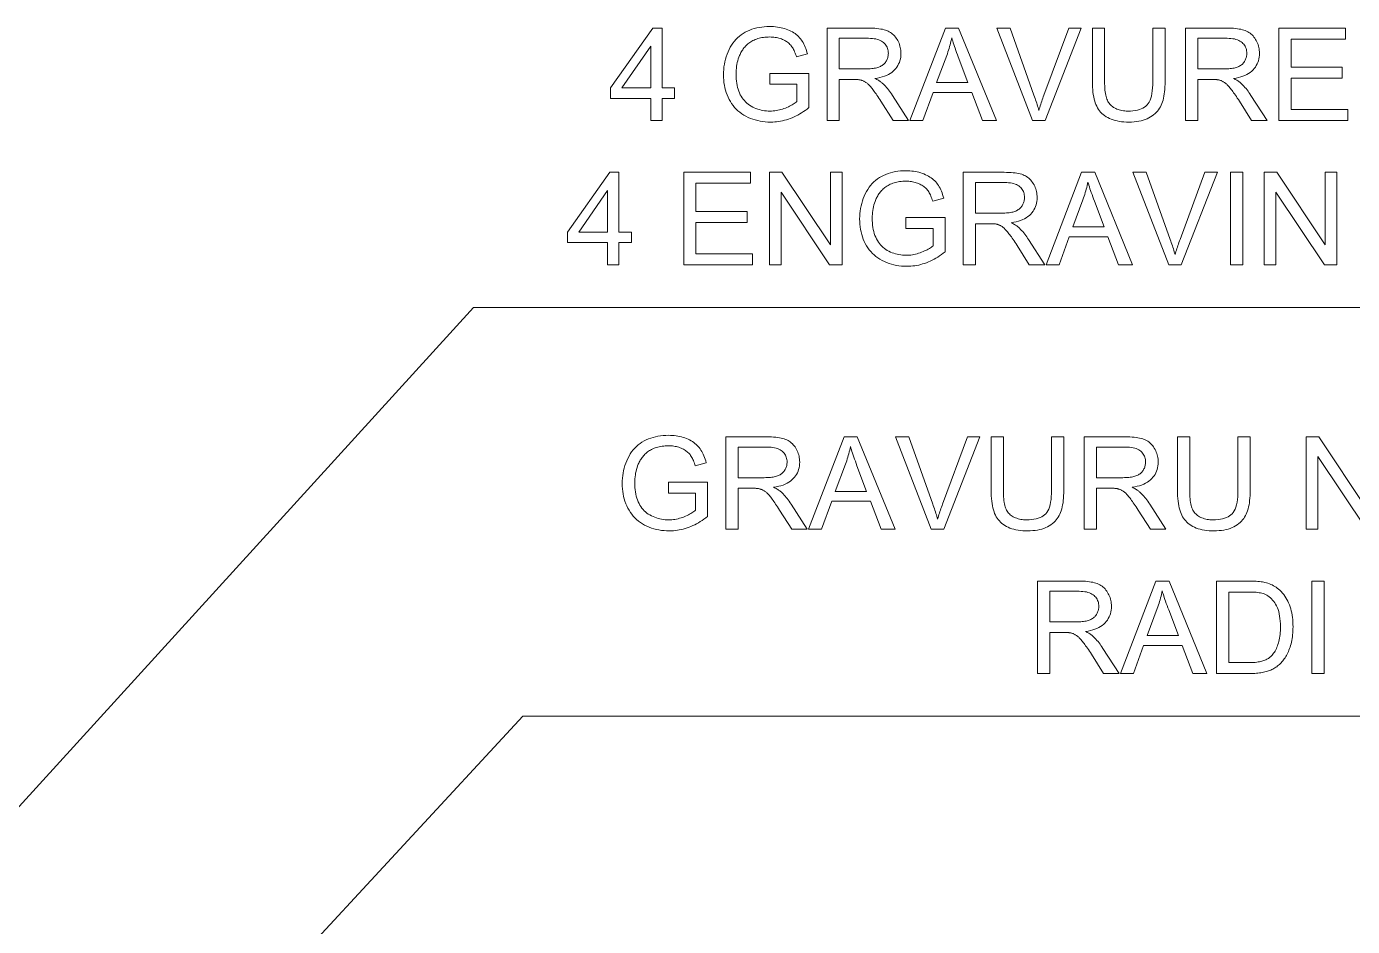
# Model space of a CAD drawing. Extents: x 0 to 297, y 0 to 420.
# Drawn here: x 138.34 to 181.41, y 303.92 to 333.14 of the extents above; entities that cross this region are included whole.
import ezdxf

# ---------------------------------------------------------------- set-up
doc = ezdxf.new("R2010")
doc.units = 0

msp = doc.modelspace()

# ---------------------------------------------------------------- linework, layer by layer
at = {"color": 7, "lineweight": 13}
for points in [[(158.614, 330.088), (158.614, 330.806), (157.313, 330.806), (157.313, 331.144), (158.682, 333.088), (158.983, 333.088), (158.983, 331.144), (159.388, 331.144), (159.388, 330.806), (158.983, 330.806), (158.983, 330.088)], [(162.482, 331.265), (162.482, 331.617), (163.753, 331.619), (163.753, 330.506), (163.694, 330.46), (163.635, 330.417), (163.575, 330.376), (163.516, 330.337), (163.455, 330.301), (163.395, 330.267), (163.334, 330.236), (163.273, 330.206), (163.211, 330.179), (163.149, 330.155), (163.087, 330.132), (163.024, 330.112), (162.961, 330.095), (162.897, 330.079), (162.834, 330.066), (162.77, 330.056), (162.705, 330.048), (162.641, 330.042), (162.576, 330.038), (162.51, 330.037), (162.423, 330.039), (162.337, 330.045), (162.253, 330.054), (162.17, 330.067), (162.089, 330.084), (162.009, 330.105), (161.931, 330.13), (161.855, 330.158), (161.78, 330.19), (161.707, 330.226), (161.637, 330.266), (161.57, 330.309), (161.507, 330.355), (161.447, 330.405), (161.39, 330.458), (161.338, 330.514), (161.288, 330.574), (161.243, 330.637), (161.201, 330.704), (161.162, 330.774), (161.127, 330.846), (161.096, 330.92), (161.068, 330.996), (161.044, 331.074), (161.024, 331.153), (161.007, 331.234), (160.994, 331.316), (160.985, 331.4), (160.98, 331.486), (160.978, 331.574), (160.98, 331.661), (160.985, 331.747), (160.994, 331.831), (161.007, 331.915), (161.024, 331.997), (161.044, 332.078), (161.067, 332.158), (161.095, 332.237), (161.126, 332.315), (161.161, 332.391), (161.199, 332.465), (161.241, 332.535), (161.285, 332.602), (161.333, 332.664), (161.384, 332.722), (161.439, 332.777), (161.496, 332.827), (161.557, 332.874), (161.621, 332.916), (161.688, 332.955), (161.758, 332.99), (161.83, 333.021), (161.904, 333.049), (161.98, 333.073), (162.058, 333.093), (162.138, 333.11), (162.22, 333.123), (162.305, 333.132), (162.391, 333.137), (162.48, 333.139), (162.544, 333.138), (162.607, 333.135), (162.669, 333.13), (162.73, 333.122), (162.79, 333.113), (162.848, 333.101), (162.905, 333.088), (162.96, 333.072), (163.015, 333.054), (163.068, 333.034), (163.12, 333.012), (163.169, 332.988), (163.216, 332.963), (163.26, 332.936), (163.303, 332.908), (163.343, 332.878), (163.381, 332.846), (163.416, 332.812), (163.449, 332.777), (163.48, 332.74), (163.51, 332.701), (163.537, 332.66), (163.564, 332.617), (163.589, 332.571), (163.612, 332.523), (163.634, 332.473), (163.655, 332.421), (163.674, 332.366), (163.691, 332.309), (163.708, 332.249), (163.35, 332.151), (163.336, 332.196), (163.321, 332.239), (163.306, 332.28), (163.29, 332.319), (163.274, 332.356), (163.257, 332.391), (163.239, 332.424), (163.22, 332.455), (163.201, 332.484), (163.182, 332.511), (163.161, 332.537), (163.138, 332.561), (163.114, 332.585), (163.088, 332.608), (163.06, 332.629), (163.03, 332.649), (162.999, 332.669), (162.966, 332.687), (162.932, 332.705), (162.895, 332.721), (162.858, 332.736), (162.819, 332.749), (162.78, 332.761), (162.74, 332.771), (162.699, 332.78), (162.657, 332.787), (162.614, 332.793), (162.571, 332.796), (162.527, 332.799), (162.482, 332.8), (162.428, 332.799), (162.376, 332.796), (162.325, 332.792), (162.276, 332.786), (162.228, 332.779), (162.182, 332.77), (162.137, 332.759), (162.094, 332.747), (162.052, 332.732), (162.011, 332.717), (161.972, 332.7), (161.935, 332.682), (161.899, 332.662), (161.865, 332.642), (161.832, 332.621), (161.801, 332.599), (161.771, 332.575), (161.743, 332.551), (161.716, 332.525), (161.691, 332.499), (161.667, 332.472), (161.644, 332.444), (161.623, 332.415), (161.602, 332.387), (161.583, 332.357), (161.564, 332.327), (161.547, 332.297), (161.531, 332.266), (161.516, 332.234), (161.502, 332.202), (161.48, 332.146), (161.46, 332.089), (161.443, 332.031), (161.428, 331.972), (161.416, 331.912), (161.405, 331.851), (161.397, 331.789), (161.392, 331.727), (161.388, 331.663), (161.387, 331.598), (161.388, 331.52), (161.393, 331.443), (161.399, 331.37), (161.409, 331.298), (161.422, 331.23), (161.437, 331.164), (161.455, 331.101), (161.475, 331.04), (161.499, 330.983), (161.525, 330.927), (161.554, 330.875), (161.585, 330.825), (161.619, 330.778), (161.656, 330.733), (161.695, 330.692), (161.736, 330.653), (161.78, 330.617), (161.827, 330.584), (161.876, 330.554), (161.927, 330.526), (161.98, 330.501), (162.034, 330.479), (162.089, 330.459), (162.144, 330.442), (162.199, 330.428), (162.256, 330.416), (162.313, 330.407), (162.371, 330.4), (162.429, 330.396), (162.488, 330.395), (162.539, 330.396), (162.591, 330.399), (162.642, 330.404), (162.692, 330.411), (162.743, 330.42), (162.793, 330.431), (162.843, 330.444), (162.893, 330.459), (162.942, 330.476), (162.991, 330.494), (163.039, 330.514), (163.085, 330.535), (163.128, 330.555), (163.169, 330.576), (163.207, 330.597), (163.243, 330.618), (163.277, 330.64), (163.308, 330.662), (163.337, 330.684), (163.364, 330.706), (163.364, 331.265)], [(164.344, 330.088), (164.344, 333.088), (165.674, 333.088), (165.752, 333.087), (165.827, 333.085), (165.898, 333.081), (165.964, 333.075), (166.027, 333.068), (166.086, 333.059), (166.141, 333.049), (166.193, 333.036), (166.24, 333.023), (166.284, 333.007), (166.325, 332.99), (166.364, 332.97), (166.402, 332.948), (166.438, 332.923), (166.472, 332.896), (166.504, 332.866), (166.535, 332.833), (166.564, 332.799), (166.592, 332.762), (166.618, 332.722), (166.641, 332.681), (166.663, 332.638), (166.681, 332.595), (166.697, 332.551), (166.711, 332.506), (166.722, 332.461), (166.731, 332.414), (166.737, 332.367), (166.741, 332.319), (166.742, 332.27), (166.74, 332.207), (166.734, 332.146), (166.724, 332.087), (166.709, 332.03), (166.691, 331.975), (166.668, 331.923), (166.641, 331.872), (166.61, 331.823), (166.575, 331.776), (166.536, 331.731), (166.492, 331.689), (166.444, 331.65), (166.391, 331.614), (166.334, 331.582), (166.273, 331.552), (166.207, 331.526), (166.136, 331.503), (166.061, 331.483), (165.981, 331.467), (165.897, 331.453), (165.928, 331.438), (165.957, 331.423), (165.985, 331.408), (166.011, 331.393), (166.036, 331.378), (166.059, 331.363), (166.081, 331.348), (166.101, 331.333), (166.12, 331.318), (166.137, 331.304), (166.171, 331.271), (166.206, 331.237), (166.239, 331.201), (166.273, 331.163), (166.306, 331.124), (166.339, 331.083), (166.371, 331.041), (166.403, 330.997), (166.435, 330.952), (166.466, 330.905), (166.988, 330.088), (166.489, 330.088), (166.092, 330.712), (166.057, 330.765), (166.025, 330.815), (165.993, 330.863), (165.962, 330.908), (165.933, 330.951), (165.905, 330.991), (165.878, 331.028), (165.853, 331.063), (165.828, 331.096), (165.805, 331.126), (165.783, 331.153), (165.761, 331.18), (165.74, 331.204), (165.719, 331.227), (165.699, 331.247), (165.679, 331.267), (165.659, 331.284), (165.64, 331.3), (165.622, 331.314), (165.604, 331.326), (165.586, 331.337), (165.568, 331.348), (165.55, 331.357), (165.532, 331.367), (165.514, 331.375), (165.496, 331.382), (165.477, 331.389), (165.459, 331.396), (165.441, 331.401), (165.422, 331.406), (165.408, 331.409), (165.392, 331.411), (165.374, 331.413), (165.355, 331.415), (165.333, 331.417), (165.311, 331.418), (165.286, 331.419), (165.259, 331.42), (165.231, 331.42), (165.201, 331.42), (164.741, 331.42), (164.741, 330.088)], [(167.035, 330.088), (168.187, 333.088), (168.615, 333.088), (169.843, 330.088), (169.39, 330.088), (169.04, 330.997), (167.786, 330.997), (167.457, 330.088)], [(171.017, 330.088), (169.855, 333.088), (170.285, 333.088), (171.064, 330.909), (171.083, 330.857), (171.101, 330.805), (171.118, 330.755), (171.135, 330.704), (171.151, 330.655), (171.166, 330.606), (171.181, 330.558), (171.195, 330.511), (171.209, 330.464), (171.222, 330.418), (171.236, 330.467), (171.251, 330.516), (171.266, 330.565), (171.281, 330.614), (171.297, 330.663), (171.314, 330.712), (171.33, 330.761), (171.348, 330.811), (171.365, 330.86), (171.384, 330.909), (172.194, 333.088), (172.599, 333.088), (171.425, 330.088)], [(174.924, 333.088), (175.321, 333.088), (175.321, 331.355), (175.32, 331.266), (175.317, 331.181), (175.312, 331.1), (175.304, 331.023), (175.295, 330.949), (175.284, 330.879), (175.271, 330.813), (175.255, 330.75), (175.238, 330.692), (175.219, 330.637), (175.196, 330.584), (175.171, 330.534), (175.142, 330.486), (175.11, 330.44), (175.075, 330.395), (175.036, 330.353), (174.995, 330.313), (174.949, 330.274), (174.901, 330.238), (174.849, 330.204), (174.794, 330.172), (174.736, 330.144), (174.674, 330.119), (174.609, 330.097), (174.54, 330.079), (174.469, 330.064), (174.394, 330.052), (174.315, 330.044), (174.233, 330.039), (174.148, 330.037), (174.065, 330.038), (173.986, 330.043), (173.909, 330.05), (173.836, 330.06), (173.765, 330.073), (173.698, 330.089), (173.633, 330.108), (173.572, 330.13), (173.514, 330.155), (173.459, 330.182), (173.407, 330.213), (173.358, 330.246), (173.312, 330.281), (173.269, 330.319), (173.229, 330.36), (173.192, 330.403), (173.159, 330.449), (173.128, 330.498), (173.1, 330.549), (173.076, 330.603), (173.054, 330.66), (173.035, 330.721), (173.018, 330.786), (173.003, 330.855), (172.99, 330.928), (172.98, 331.006), (172.972, 331.087), (172.966, 331.172), (172.963, 331.262), (172.961, 331.355), (172.961, 333.088), (173.358, 333.088), (173.358, 331.357), (173.359, 331.281), (173.361, 331.209), (173.365, 331.141), (173.37, 331.077), (173.377, 331.017), (173.385, 330.962), (173.394, 330.91), (173.405, 330.863), (173.417, 330.82), (173.431, 330.781), (173.447, 330.745), (173.464, 330.71), (173.484, 330.677), (173.506, 330.646), (173.53, 330.617), (173.556, 330.589), (173.584, 330.563), (173.614, 330.539), (173.646, 330.516), (173.681, 330.495), (173.717, 330.476), (173.755, 330.459), (173.794, 330.444), (173.835, 330.431), (173.877, 330.42), (173.921, 330.411), (173.967, 330.404), (174.014, 330.399), (174.063, 330.396), (174.113, 330.395), (174.199, 330.397), (174.279, 330.403), (174.354, 330.413), (174.424, 330.427), (174.488, 330.445), (174.548, 330.467), (174.603, 330.492), (174.653, 330.522), (174.698, 330.556), (174.738, 330.594), (174.773, 330.637), (174.805, 330.688), (174.833, 330.746), (174.857, 330.811), (174.877, 330.884), (174.894, 330.964), (174.907, 331.051), (174.916, 331.146), (174.922, 331.248), (174.924, 331.357)], [(175.988, 330.088), (175.988, 333.088), (177.318, 333.088), (177.396, 333.087), (177.471, 333.085), (177.541, 333.081), (177.608, 333.075), (177.671, 333.068), (177.73, 333.059), (177.785, 333.049), (177.837, 333.036), (177.884, 333.023), (177.928, 333.007), (177.969, 332.99), (178.008, 332.97), (178.046, 332.948), (178.082, 332.923), (178.116, 332.896), (178.148, 332.866), (178.179, 332.833), (178.208, 332.799), (178.236, 332.762), (178.262, 332.722), (178.285, 332.681), (178.306, 332.638), (178.325, 332.595), (178.341, 332.551), (178.355, 332.506), (178.366, 332.461), (178.375, 332.414), (178.381, 332.367), (178.385, 332.319), (178.386, 332.27), (178.384, 332.207), (178.378, 332.146), (178.368, 332.087), (178.353, 332.03), (178.335, 331.975), (178.312, 331.923), (178.285, 331.872), (178.254, 331.823), (178.219, 331.776), (178.18, 331.731), (178.136, 331.689), (178.088, 331.65), (178.035, 331.614), (177.978, 331.582), (177.917, 331.552), (177.851, 331.526), (177.78, 331.503), (177.705, 331.483), (177.625, 331.467), (177.541, 331.453), (177.572, 331.438), (177.601, 331.423), (177.629, 331.408), (177.655, 331.393), (177.68, 331.378), (177.703, 331.363), (177.725, 331.348), (177.745, 331.333), (177.763, 331.318), (177.781, 331.304), (177.815, 331.271), (177.849, 331.237), (177.883, 331.201), (177.917, 331.163), (177.95, 331.124), (177.983, 331.083), (178.015, 331.041), (178.047, 330.997), (178.079, 330.952), (178.11, 330.905), (178.632, 330.088), (178.133, 330.088), (177.736, 330.712), (177.701, 330.765), (177.668, 330.815), (177.637, 330.863), (177.606, 330.908), (177.577, 330.951), (177.549, 330.991), (177.522, 331.028), (177.497, 331.063), (177.472, 331.096), (177.449, 331.126), (177.427, 331.153), (177.405, 331.18), (177.384, 331.204), (177.363, 331.227), (177.342, 331.247), (177.322, 331.267), (177.303, 331.284), (177.284, 331.3), (177.266, 331.314), (177.248, 331.326), (177.23, 331.337), (177.212, 331.348), (177.194, 331.357), (177.176, 331.367), (177.158, 331.375), (177.14, 331.382), (177.121, 331.389), (177.103, 331.396), (177.085, 331.401), (177.066, 331.406), (177.052, 331.409), (177.036, 331.411), (177.018, 331.413), (176.999, 331.415), (176.977, 331.417), (176.954, 331.418), (176.93, 331.419), (176.903, 331.42), (176.875, 331.42), (176.845, 331.42), (176.385, 331.42), (176.385, 330.088)], [(179.017, 330.088), (179.017, 333.088), (181.186, 333.088), (181.186, 332.734), (179.414, 332.734), (179.414, 331.815), (181.073, 331.815), (181.073, 331.463), (179.414, 331.463), (179.414, 330.442), (181.255, 330.442), (181.255, 330.088)], [(158.614, 331.144), (158.614, 332.497), (157.675, 331.144)], [(164.741, 331.764), (165.594, 331.764), (165.648, 331.765), (165.699, 331.766), (165.747, 331.769), (165.793, 331.773), (165.837, 331.778), (165.878, 331.784), (165.917, 331.792), (165.954, 331.8), (165.988, 331.81), (166.02, 331.82), (166.05, 331.832), (166.078, 331.846), (166.105, 331.86), (166.131, 331.876), (166.155, 331.894), (166.178, 331.912), (166.199, 331.932), (166.218, 331.954), (166.237, 331.976), (166.253, 332.001), (166.268, 332.025), (166.282, 332.051), (166.294, 332.077), (166.304, 332.103), (166.313, 332.13), (166.32, 332.157), (166.326, 332.184), (166.33, 332.212), (166.332, 332.241), (166.333, 332.27), (166.332, 332.311), (166.327, 332.352), (166.319, 332.391), (166.308, 332.428), (166.295, 332.464), (166.278, 332.498), (166.257, 332.53), (166.234, 332.562), (166.208, 332.591), (166.179, 332.62), (166.146, 332.646), (166.11, 332.669), (166.07, 332.689), (166.026, 332.707), (165.979, 332.722), (165.929, 332.735), (165.875, 332.744), (165.817, 332.751), (165.755, 332.755), (165.691, 332.757), (164.741, 332.757)], [(167.901, 331.32), (168.918, 331.32), (168.605, 332.151), (168.577, 332.225), (168.55, 332.297), (168.525, 332.366), (168.502, 332.432), (168.48, 332.496), (168.459, 332.557), (168.44, 332.615), (168.423, 332.67), (168.406, 332.723), (168.392, 332.773), (168.38, 332.715), (168.367, 332.658), (168.353, 332.6), (168.338, 332.543), (168.323, 332.486), (168.306, 332.428), (168.289, 332.371), (168.27, 332.314), (168.251, 332.257), (168.23, 332.2)], [(176.385, 331.764), (177.238, 331.764), (177.292, 331.765), (177.342, 331.766), (177.391, 331.769), (177.437, 331.773), (177.481, 331.778), (177.522, 331.784), (177.561, 331.792), (177.598, 331.8), (177.632, 331.81), (177.664, 331.82), (177.694, 331.832), (177.722, 331.846), (177.749, 331.86), (177.775, 331.876), (177.799, 331.894), (177.822, 331.912), (177.843, 331.932), (177.862, 331.954), (177.881, 331.976), (177.897, 332.001), (177.912, 332.025), (177.926, 332.051), (177.938, 332.077), (177.948, 332.103), (177.957, 332.13), (177.964, 332.157), (177.97, 332.184), (177.974, 332.212), (177.976, 332.241), (177.977, 332.27), (177.976, 332.311), (177.971, 332.352), (177.963, 332.391), (177.952, 332.428), (177.938, 332.464), (177.921, 332.498), (177.901, 332.53), (177.878, 332.562), (177.852, 332.591), (177.823, 332.62), (177.79, 332.646), (177.754, 332.669), (177.714, 332.689), (177.67, 332.707), (177.623, 332.722), (177.573, 332.735), (177.519, 332.744), (177.461, 332.751), (177.399, 332.755), (177.334, 332.757), (176.385, 332.757)], [(157.215, 325.406), (157.215, 326.124), (155.914, 326.124), (155.914, 326.462), (157.283, 328.406), (157.584, 328.406), (157.584, 326.462), (157.989, 326.462), (157.989, 326.124), (157.584, 326.124), (157.584, 325.406)], [(159.687, 325.406), (159.687, 328.406), (161.857, 328.406), (161.857, 328.052), (160.084, 328.052), (160.084, 327.133), (161.744, 327.133), (161.744, 326.781), (160.084, 326.781), (160.084, 325.76), (161.926, 325.76), (161.926, 325.406)], [(162.471, 325.406), (162.471, 328.406), (162.878, 328.406), (164.454, 326.051), (164.454, 328.406), (164.834, 328.406), (164.834, 325.406), (164.427, 325.406), (162.851, 327.763), (162.851, 325.406)], [(166.905, 326.583), (166.905, 326.935), (168.176, 326.937), (168.176, 325.823), (168.117, 325.778), (168.058, 325.735), (167.999, 325.694), (167.939, 325.655), (167.879, 325.619), (167.818, 325.585), (167.757, 325.554), (167.696, 325.524), (167.634, 325.497), (167.572, 325.473), (167.51, 325.45), (167.447, 325.43), (167.384, 325.413), (167.321, 325.397), (167.257, 325.384), (167.193, 325.374), (167.129, 325.365), (167.064, 325.36), (166.999, 325.356), (166.934, 325.355), (166.846, 325.357), (166.76, 325.362), (166.676, 325.372), (166.593, 325.385), (166.512, 325.402), (166.432, 325.423), (166.355, 325.448), (166.278, 325.476), (166.204, 325.508), (166.131, 325.544), (166.06, 325.584), (165.993, 325.627), (165.93, 325.673), (165.87, 325.723), (165.814, 325.776), (165.761, 325.832), (165.712, 325.892), (165.666, 325.955), (165.624, 326.022), (165.585, 326.092), (165.55, 326.164), (165.519, 326.238), (165.491, 326.314), (165.467, 326.391), (165.447, 326.471), (165.43, 326.552), (165.418, 326.634), (165.408, 326.718), (165.403, 326.804), (165.401, 326.892), (165.403, 326.979), (165.408, 327.065), (165.417, 327.149), (165.43, 327.233), (165.447, 327.315), (165.467, 327.396), (165.491, 327.476), (165.518, 327.555), (165.549, 327.633), (165.584, 327.709), (165.622, 327.783), (165.664, 327.853), (165.708, 327.919), (165.756, 327.982), (165.807, 328.04), (165.862, 328.094), (165.919, 328.145), (165.98, 328.192), (166.044, 328.234), (166.111, 328.273), (166.181, 328.308), (166.253, 328.339), (166.327, 328.367), (166.403, 328.391), (166.481, 328.411), (166.561, 328.428), (166.644, 328.441), (166.728, 328.45), (166.814, 328.455), (166.903, 328.457), (166.967, 328.456), (167.031, 328.453), (167.093, 328.448), (167.153, 328.44), (167.213, 328.431), (167.271, 328.419), (167.328, 328.406), (167.384, 328.39), (167.438, 328.372), (167.491, 328.352), (167.543, 328.33), (167.592, 328.306), (167.639, 328.281), (167.684, 328.254), (167.726, 328.226), (167.766, 328.195), (167.804, 328.164), (167.839, 328.13), (167.873, 328.095), (167.904, 328.058), (167.933, 328.019), (167.961, 327.978), (167.987, 327.935), (168.012, 327.889), (168.035, 327.841), (168.057, 327.791), (168.078, 327.738), (168.097, 327.684), (168.115, 327.626), (168.131, 327.567), (167.773, 327.469), (167.759, 327.514), (167.744, 327.557), (167.729, 327.597), (167.713, 327.636), (167.697, 327.673), (167.68, 327.708), (167.662, 327.742), (167.644, 327.773), (167.625, 327.802), (167.605, 327.829), (167.584, 327.855), (167.561, 327.879), (167.537, 327.903), (167.511, 327.925), (167.483, 327.947), (167.454, 327.967), (167.422, 327.987), (167.39, 328.005), (167.355, 328.022), (167.318, 328.039), (167.281, 328.054), (167.242, 328.067), (167.203, 328.079), (167.163, 328.089), (167.122, 328.098), (167.08, 328.105), (167.038, 328.11), (166.994, 328.114), (166.95, 328.117), (166.905, 328.117), (166.851, 328.117), (166.799, 328.114), (166.748, 328.11), (166.699, 328.104), (166.651, 328.097), (166.605, 328.088), (166.56, 328.077), (166.517, 328.064), (166.475, 328.05), (166.434, 328.035), (166.395, 328.018), (166.358, 327.999), (166.322, 327.98), (166.288, 327.96), (166.255, 327.939), (166.224, 327.916), (166.194, 327.893), (166.166, 327.869), (166.139, 327.843), (166.114, 327.817), (166.09, 327.789), (166.068, 327.762), (166.046, 327.733), (166.025, 327.704), (166.006, 327.675), (165.988, 327.645), (165.97, 327.615), (165.954, 327.584), (165.939, 327.552), (165.925, 327.52), (165.903, 327.464), (165.884, 327.407), (165.866, 327.349), (165.852, 327.29), (165.839, 327.23), (165.829, 327.169), (165.821, 327.107), (165.815, 327.045), (165.811, 326.981), (165.81, 326.916), (165.812, 326.837), (165.816, 326.761), (165.823, 326.687), (165.832, 326.616), (165.845, 326.548), (165.86, 326.482), (165.878, 326.419), (165.899, 326.358), (165.922, 326.3), (165.948, 326.245), (165.977, 326.192), (166.009, 326.143), (166.043, 326.095), (166.079, 326.051), (166.118, 326.01), (166.159, 325.971), (166.203, 325.935), (166.25, 325.902), (166.299, 325.872), (166.351, 325.844), (166.404, 325.819), (166.457, 325.797), (166.512, 325.777), (166.567, 325.76), (166.623, 325.746), (166.679, 325.734), (166.736, 325.725), (166.794, 325.718), (166.852, 325.714), (166.911, 325.713), (166.963, 325.714), (167.014, 325.717), (167.065, 325.722), (167.116, 325.729), (167.166, 325.738), (167.216, 325.749), (167.266, 325.762), (167.316, 325.777), (167.365, 325.793), (167.415, 325.812), (167.463, 325.832), (167.508, 325.852), (167.551, 325.873), (167.592, 325.894), (167.631, 325.915), (167.667, 325.936), (167.7, 325.958), (167.732, 325.98), (167.761, 326.002), (167.787, 326.024), (167.787, 326.583)], [(168.767, 325.406), (168.767, 328.406), (170.097, 328.406), (170.176, 328.405), (170.25, 328.403), (170.321, 328.399), (170.388, 328.393), (170.45, 328.386), (170.51, 328.377), (170.565, 328.366), (170.616, 328.354), (170.664, 328.341), (170.707, 328.325), (170.748, 328.308), (170.787, 328.288), (170.825, 328.266), (170.861, 328.241), (170.895, 328.213), (170.928, 328.184), (170.958, 328.151), (170.988, 328.117), (171.015, 328.079), (171.041, 328.04), (171.065, 327.998), (171.086, 327.956), (171.104, 327.913), (171.121, 327.869), (171.134, 327.824), (171.146, 327.779), (171.154, 327.732), (171.161, 327.685), (171.164, 327.637), (171.166, 327.587), (171.164, 327.525), (171.157, 327.464), (171.147, 327.405), (171.133, 327.348), (171.114, 327.293), (171.091, 327.241), (171.064, 327.19), (171.033, 327.141), (170.998, 327.094), (170.959, 327.049), (170.915, 327.007), (170.867, 326.968), (170.815, 326.932), (170.758, 326.9), (170.696, 326.87), (170.63, 326.844), (170.559, 326.821), (170.484, 326.801), (170.405, 326.784), (170.32, 326.771), (170.351, 326.756), (170.381, 326.741), (170.408, 326.726), (170.434, 326.711), (170.459, 326.696), (170.482, 326.681), (170.504, 326.666), (170.524, 326.651), (170.543, 326.636), (170.56, 326.622), (170.595, 326.589), (170.629, 326.555), (170.663, 326.519), (170.696, 326.481), (170.729, 326.442), (170.762, 326.401), (170.794, 326.359), (170.826, 326.315), (170.858, 326.27), (170.889, 326.223), (171.411, 325.406), (170.912, 325.406), (170.515, 326.03), (170.481, 326.083), (170.448, 326.133), (170.416, 326.181), (170.386, 326.226), (170.356, 326.269), (170.328, 326.309), (170.301, 326.346), (170.276, 326.381), (170.252, 326.414), (170.228, 326.444), (170.206, 326.471), (170.184, 326.497), (170.163, 326.522), (170.142, 326.544), (170.122, 326.565), (170.102, 326.585), (170.082, 326.602), (170.063, 326.618), (170.045, 326.632), (170.027, 326.644), (170.009, 326.655), (169.991, 326.666), (169.973, 326.675), (169.955, 326.684), (169.937, 326.693), (169.919, 326.7), (169.901, 326.707), (169.882, 326.714), (169.864, 326.719), (169.846, 326.724), (169.831, 326.727), (169.815, 326.729), (169.797, 326.731), (169.778, 326.733), (169.757, 326.735), (169.734, 326.736), (169.709, 326.737), (169.683, 326.738), (169.655, 326.738), (169.625, 326.738), (169.164, 326.738), (169.164, 325.406)], [(171.458, 325.406), (172.61, 328.406), (173.038, 328.406), (174.266, 325.406), (173.814, 325.406), (173.464, 326.315), (172.209, 326.315), (171.88, 325.406)], [(175.441, 325.406), (174.278, 328.406), (174.708, 328.406), (175.488, 326.227), (175.506, 326.175), (175.524, 326.123), (175.541, 326.072), (175.558, 326.022), (175.574, 325.973), (175.59, 325.924), (175.604, 325.876), (175.619, 325.828), (175.632, 325.782), (175.645, 325.736), (175.659, 325.785), (175.674, 325.834), (175.689, 325.883), (175.704, 325.932), (175.72, 325.981), (175.737, 326.03), (175.754, 326.079), (175.771, 326.128), (175.789, 326.178), (175.807, 326.227), (176.617, 328.406), (177.022, 328.406), (175.848, 325.406)], [(177.446, 325.406), (177.446, 328.406), (177.843, 328.406), (177.843, 325.406)], [(178.539, 325.406), (178.539, 328.406), (178.946, 328.406), (180.522, 326.051), (180.522, 328.406), (180.902, 328.406), (180.902, 325.406), (180.495, 325.406), (178.919, 327.763), (178.919, 325.406)], [(157.215, 326.462), (157.215, 327.815), (156.276, 326.462)], [(169.164, 327.082), (170.018, 327.082), (170.071, 327.083), (170.122, 327.084), (170.17, 327.087), (170.216, 327.091), (170.26, 327.096), (170.302, 327.102), (170.341, 327.11), (170.377, 327.118), (170.411, 327.128), (170.443, 327.138), (170.473, 327.15), (170.502, 327.164), (170.529, 327.178), (170.554, 327.194), (170.578, 327.211), (170.601, 327.23), (170.622, 327.25), (170.642, 327.272), (170.66, 327.294), (170.677, 327.318), (170.692, 327.343), (170.705, 327.369), (170.717, 327.395), (170.728, 327.421), (170.736, 327.448), (170.744, 327.475), (170.749, 327.502), (170.753, 327.53), (170.756, 327.559), (170.756, 327.587), (170.755, 327.629), (170.75, 327.67), (170.742, 327.708), (170.732, 327.746), (170.718, 327.781), (170.701, 327.816), (170.681, 327.848), (170.658, 327.88), (170.631, 327.909), (170.602, 327.937), (170.569, 327.963), (170.533, 327.987), (170.493, 328.007), (170.45, 328.025), (170.403, 328.04), (170.352, 328.053), (170.298, 328.062), (170.24, 328.069), (170.179, 328.073), (170.114, 328.075), (169.164, 328.075)], [(172.324, 326.638), (173.341, 326.638), (173.028, 327.469), (173, 327.543), (172.974, 327.615), (172.949, 327.684), (172.925, 327.75), (172.903, 327.814), (172.882, 327.874), (172.863, 327.933), (172.846, 327.988), (172.83, 328.041), (172.815, 328.091), (172.803, 328.033), (172.79, 327.976), (172.776, 327.918), (172.762, 327.861), (172.746, 327.803), (172.729, 327.746), (172.712, 327.689), (172.693, 327.632), (172.674, 327.575), (172.653, 327.518)], [(159.192, 317.994), (159.192, 318.346), (160.463, 318.348), (160.463, 317.235), (160.404, 317.189), (160.345, 317.146), (160.286, 317.105), (160.226, 317.067), (160.166, 317.03), (160.105, 316.996), (160.044, 316.965), (159.983, 316.935), (159.921, 316.908), (159.859, 316.884), (159.797, 316.861), (159.734, 316.841), (159.671, 316.824), (159.608, 316.808), (159.544, 316.796), (159.48, 316.785), (159.416, 316.777), (159.351, 316.771), (159.286, 316.767), (159.221, 316.766), (159.133, 316.768), (159.047, 316.774), (158.963, 316.783), (158.88, 316.796), (158.799, 316.813), (158.72, 316.834), (158.642, 316.859), (158.565, 316.887), (158.491, 316.919), (158.418, 316.955), (158.347, 316.995), (158.28, 317.038), (158.217, 317.084), (158.157, 317.134), (158.101, 317.187), (158.048, 317.243), (157.999, 317.303), (157.953, 317.366), (157.911, 317.433), (157.872, 317.503), (157.837, 317.575), (157.806, 317.649), (157.778, 317.725), (157.754, 317.803), (157.734, 317.882), (157.718, 317.963), (157.705, 318.045), (157.696, 318.129), (157.69, 318.215), (157.688, 318.303), (157.69, 318.39), (157.695, 318.476), (157.705, 318.56), (157.717, 318.644), (157.734, 318.726), (157.754, 318.807), (157.778, 318.887), (157.805, 318.966), (157.837, 319.044), (157.871, 319.12), (157.91, 319.194), (157.951, 319.264), (157.996, 319.331), (158.044, 319.393), (158.095, 319.451), (158.149, 319.506), (158.206, 319.556), (158.267, 319.603), (158.331, 319.645), (158.398, 319.684), (158.468, 319.719), (158.54, 319.751), (158.614, 319.778), (158.69, 319.802), (158.768, 319.822), (158.848, 319.839), (158.931, 319.852), (159.015, 319.861), (159.102, 319.867), (159.19, 319.868), (159.255, 319.867), (159.318, 319.864), (159.38, 319.859), (159.441, 319.852), (159.5, 319.842), (159.558, 319.83), (159.615, 319.817), (159.671, 319.801), (159.725, 319.783), (159.779, 319.763), (159.83, 319.741), (159.879, 319.718), (159.926, 319.692), (159.971, 319.665), (160.013, 319.637), (160.053, 319.607), (160.091, 319.575), (160.127, 319.541), (160.16, 319.506), (160.191, 319.469), (160.22, 319.431), (160.248, 319.389), (160.274, 319.346), (160.299, 319.3), (160.322, 319.252), (160.344, 319.202), (160.365, 319.15), (160.384, 319.095), (160.402, 319.038), (160.418, 318.978), (160.06, 318.88), (160.046, 318.925), (160.032, 318.968), (160.016, 319.009), (160.001, 319.048), (159.984, 319.085), (159.967, 319.12), (159.949, 319.153), (159.931, 319.184), (159.912, 319.213), (159.892, 319.24), (159.871, 319.266), (159.849, 319.29), (159.824, 319.314), (159.798, 319.337), (159.77, 319.358), (159.741, 319.379), (159.71, 319.398), (159.677, 319.416), (159.642, 319.434), (159.606, 319.45), (159.568, 319.465), (159.53, 319.478), (159.49, 319.49), (159.45, 319.5), (159.409, 319.509), (159.367, 319.516), (159.325, 319.522), (159.281, 319.526), (159.237, 319.528), (159.192, 319.529), (159.139, 319.528), (159.086, 319.525), (159.036, 319.521), (158.986, 319.515), (158.939, 319.508), (158.892, 319.499), (158.847, 319.488), (158.804, 319.476), (158.762, 319.462), (158.722, 319.446), (158.683, 319.429), (158.645, 319.411), (158.609, 319.391), (158.575, 319.371), (158.542, 319.35), (158.511, 319.328), (158.481, 319.304), (158.453, 319.28), (158.426, 319.254), (158.401, 319.228), (158.378, 319.201), (158.355, 319.173), (158.333, 319.144), (158.313, 319.116), (158.293, 319.086), (158.275, 319.056), (158.257, 319.026), (158.241, 318.995), (158.226, 318.963), (158.212, 318.931), (158.19, 318.875), (158.171, 318.818), (158.154, 318.76), (158.139, 318.701), (158.126, 318.641), (158.116, 318.58), (158.108, 318.518), (158.102, 318.456), (158.099, 318.392), (158.097, 318.327), (158.099, 318.249), (158.103, 318.172), (158.11, 318.099), (158.12, 318.028), (158.132, 317.959), (158.147, 317.893), (158.165, 317.83), (158.186, 317.77), (158.209, 317.712), (158.236, 317.656), (158.264, 317.604), (158.296, 317.554), (158.33, 317.507), (158.366, 317.462), (158.405, 317.421), (158.447, 317.382), (158.491, 317.346), (158.537, 317.313), (158.586, 317.283), (158.638, 317.255), (158.691, 317.23), (158.745, 317.208), (158.799, 317.188), (158.854, 317.171), (158.91, 317.157), (158.966, 317.145), (159.023, 317.136), (159.081, 317.129), (159.139, 317.126), (159.198, 317.124), (159.25, 317.125), (159.301, 317.128), (159.352, 317.133), (159.403, 317.14), (159.453, 317.149), (159.503, 317.16), (159.553, 317.173), (159.603, 317.188), (159.653, 317.205), (159.702, 317.223), (159.75, 317.243), (159.795, 317.264), (159.838, 317.284), (159.879, 317.305), (159.918, 317.326), (159.954, 317.347), (159.987, 317.369), (160.019, 317.391), (160.048, 317.413), (160.074, 317.435), (160.074, 317.994)], [(161.054, 316.817), (161.054, 319.817), (162.385, 319.817), (162.463, 319.816), (162.537, 319.814), (162.608, 319.81), (162.675, 319.804), (162.738, 319.797), (162.797, 319.788), (162.852, 319.778), (162.903, 319.766), (162.951, 319.752), (162.994, 319.736), (163.035, 319.719), (163.075, 319.699), (163.112, 319.677), (163.148, 319.652), (163.182, 319.625), (163.215, 319.595), (163.246, 319.563), (163.275, 319.528), (163.302, 319.491), (163.328, 319.451), (163.352, 319.41), (163.373, 319.367), (163.392, 319.324), (163.408, 319.28), (163.422, 319.236), (163.433, 319.19), (163.442, 319.143), (163.448, 319.096), (163.452, 319.048), (163.453, 318.999), (163.451, 318.936), (163.445, 318.875), (163.434, 318.816), (163.42, 318.759), (163.401, 318.705), (163.378, 318.652), (163.352, 318.601), (163.321, 318.552), (163.285, 318.505), (163.246, 318.461), (163.203, 318.418), (163.154, 318.379), (163.102, 318.344), (163.045, 318.311), (162.983, 318.281), (162.917, 318.255), (162.846, 318.232), (162.771, 318.212), (162.692, 318.196), (162.608, 318.182), (162.638, 318.167), (162.668, 318.152), (162.695, 318.137), (162.722, 318.122), (162.746, 318.107), (162.77, 318.092), (162.791, 318.077), (162.811, 318.062), (162.83, 318.048), (162.847, 318.033), (162.882, 318), (162.916, 317.966), (162.95, 317.93), (162.983, 317.892), (163.016, 317.853), (163.049, 317.813), (163.082, 317.77), (163.114, 317.726), (163.145, 317.681), (163.177, 317.634), (163.698, 316.817), (163.199, 316.817), (162.802, 317.441), (162.768, 317.494), (162.735, 317.544), (162.703, 317.592), (162.673, 317.637), (162.643, 317.68), (162.615, 317.72), (162.589, 317.757), (162.563, 317.792), (162.539, 317.825), (162.516, 317.855), (162.493, 317.883), (162.472, 317.909), (162.45, 317.933), (162.429, 317.956), (162.409, 317.977), (162.389, 317.996), (162.37, 318.013), (162.351, 318.029), (162.332, 318.043), (162.314, 318.055), (162.296, 318.066), (162.278, 318.077), (162.26, 318.087), (162.242, 318.096), (162.224, 318.104), (162.206, 318.112), (162.188, 318.118), (162.17, 318.125), (162.151, 318.13), (162.133, 318.135), (162.119, 318.138), (162.102, 318.14), (162.085, 318.142), (162.065, 318.144), (162.044, 318.146), (162.021, 318.147), (161.996, 318.148), (161.97, 318.149), (161.942, 318.149), (161.912, 318.149), (161.451, 318.149), (161.451, 316.817)], [(163.745, 316.817), (164.898, 319.817), (165.325, 319.817), (166.553, 316.817), (166.101, 316.817), (165.751, 317.726), (164.496, 317.726), (164.167, 316.817)], [(167.728, 316.817), (166.565, 319.817), (166.995, 319.817), (167.775, 317.638), (167.793, 317.586), (167.811, 317.534), (167.829, 317.484), (167.845, 317.434), (167.861, 317.384), (167.877, 317.335), (167.892, 317.287), (167.906, 317.24), (167.919, 317.193), (167.932, 317.147), (167.947, 317.196), (167.961, 317.245), (167.976, 317.294), (167.992, 317.343), (168.008, 317.392), (168.024, 317.441), (168.041, 317.491), (168.058, 317.54), (168.076, 317.589), (168.094, 317.638), (168.904, 319.817), (169.31, 319.817), (168.135, 316.817)], [(171.634, 319.817), (172.031, 319.817), (172.031, 318.084), (172.03, 317.995), (172.027, 317.911), (172.022, 317.829), (172.015, 317.752), (172.006, 317.678), (171.994, 317.608), (171.981, 317.542), (171.966, 317.48), (171.948, 317.421), (171.929, 317.366), (171.907, 317.313), (171.881, 317.263), (171.853, 317.215), (171.821, 317.169), (171.785, 317.124), (171.747, 317.082), (171.705, 317.042), (171.66, 317.004), (171.611, 316.967), (171.56, 316.933), (171.505, 316.901), (171.446, 316.873), (171.384, 316.848), (171.319, 316.826), (171.251, 316.808), (171.179, 316.793), (171.104, 316.781), (171.026, 316.773), (170.944, 316.768), (170.859, 316.766), (170.776, 316.768), (170.696, 316.772), (170.62, 316.779), (170.546, 316.789), (170.476, 316.802), (170.408, 316.818), (170.344, 316.837), (170.282, 316.859), (170.224, 316.884), (170.169, 316.911), (170.117, 316.942), (170.068, 316.975), (170.022, 317.01), (169.979, 317.048), (169.939, 317.089), (169.903, 317.133), (169.869, 317.178), (169.838, 317.227), (169.811, 317.278), (169.786, 317.332), (169.765, 317.389), (169.745, 317.45), (169.728, 317.515), (169.713, 317.584), (169.7, 317.658), (169.69, 317.735), (169.682, 317.816), (169.676, 317.901), (169.673, 317.991), (169.672, 318.084), (169.672, 319.817), (170.069, 319.817), (170.069, 318.086), (170.07, 318.01), (170.072, 317.938), (170.075, 317.87), (170.08, 317.806), (170.087, 317.747), (170.095, 317.691), (170.104, 317.64), (170.115, 317.592), (170.128, 317.549), (170.141, 317.51), (170.157, 317.474), (170.175, 317.439), (170.194, 317.406), (170.216, 317.375), (170.24, 317.346), (170.266, 317.318), (170.294, 317.292), (170.324, 317.268), (170.357, 317.245), (170.391, 317.224), (170.427, 317.205), (170.465, 317.188), (170.504, 317.173), (170.545, 317.16), (170.588, 317.149), (170.632, 317.14), (170.678, 317.133), (170.725, 317.128), (170.774, 317.125), (170.824, 317.124), (170.909, 317.126), (170.989, 317.132), (171.064, 317.142), (171.134, 317.156), (171.199, 317.174), (171.259, 317.196), (171.314, 317.221), (171.364, 317.251), (171.408, 317.285), (171.448, 317.323), (171.483, 317.366), (171.515, 317.417), (171.543, 317.475), (171.567, 317.54), (171.588, 317.613), (171.604, 317.693), (171.618, 317.78), (171.627, 317.875), (171.632, 317.977), (171.634, 318.086)], [(172.698, 316.817), (172.698, 319.817), (174.029, 319.817), (174.107, 319.816), (174.181, 319.814), (174.252, 319.81), (174.319, 319.804), (174.382, 319.797), (174.441, 319.788), (174.496, 319.778), (174.547, 319.766), (174.595, 319.752), (174.638, 319.736), (174.679, 319.719), (174.719, 319.699), (174.756, 319.677), (174.792, 319.652), (174.826, 319.625), (174.859, 319.595), (174.889, 319.563), (174.919, 319.528), (174.946, 319.491), (174.972, 319.451), (174.996, 319.41), (175.017, 319.367), (175.036, 319.324), (175.052, 319.28), (175.066, 319.236), (175.077, 319.19), (175.086, 319.143), (175.092, 319.096), (175.096, 319.048), (175.097, 318.999), (175.095, 318.936), (175.089, 318.875), (175.078, 318.816), (175.064, 318.759), (175.045, 318.705), (175.022, 318.652), (174.995, 318.601), (174.964, 318.552), (174.929, 318.505), (174.89, 318.461), (174.846, 318.418), (174.798, 318.379), (174.746, 318.344), (174.689, 318.311), (174.627, 318.281), (174.561, 318.255), (174.49, 318.232), (174.415, 318.212), (174.336, 318.196), (174.252, 318.182), (174.282, 318.167), (174.312, 318.152), (174.339, 318.137), (174.366, 318.122), (174.39, 318.107), (174.413, 318.092), (174.435, 318.077), (174.455, 318.062), (174.474, 318.048), (174.491, 318.033), (174.526, 318), (174.56, 317.966), (174.594, 317.93), (174.627, 317.892), (174.66, 317.853), (174.693, 317.813), (174.726, 317.77), (174.758, 317.726), (174.789, 317.681), (174.821, 317.634), (175.342, 316.817), (174.843, 316.817), (174.446, 317.441), (174.412, 317.494), (174.379, 317.544), (174.347, 317.592), (174.317, 317.637), (174.287, 317.68), (174.259, 317.72), (174.233, 317.757), (174.207, 317.792), (174.183, 317.825), (174.16, 317.855), (174.137, 317.883), (174.115, 317.909), (174.094, 317.933), (174.073, 317.956), (174.053, 317.977), (174.033, 317.996), (174.013, 318.013), (173.995, 318.029), (173.976, 318.043), (173.958, 318.055), (173.94, 318.066), (173.922, 318.077), (173.904, 318.087), (173.886, 318.096), (173.868, 318.104), (173.85, 318.112), (173.832, 318.118), (173.814, 318.125), (173.795, 318.13), (173.777, 318.135), (173.762, 318.138), (173.746, 318.14), (173.729, 318.142), (173.709, 318.144), (173.688, 318.146), (173.665, 318.147), (173.64, 318.148), (173.614, 318.149), (173.586, 318.149), (173.556, 318.149), (173.095, 318.149), (173.095, 316.817)], [(177.687, 319.817), (178.084, 319.817), (178.084, 318.084), (178.083, 317.995), (178.08, 317.911), (178.075, 317.829), (178.068, 317.752), (178.059, 317.678), (178.048, 317.608), (178.034, 317.542), (178.019, 317.48), (178.002, 317.421), (177.982, 317.366), (177.96, 317.313), (177.935, 317.263), (177.906, 317.215), (177.874, 317.169), (177.839, 317.124), (177.8, 317.082), (177.758, 317.042), (177.713, 317.004), (177.665, 316.967), (177.613, 316.933), (177.558, 316.901), (177.499, 316.873), (177.438, 316.848), (177.372, 316.826), (177.304, 316.808), (177.232, 316.793), (177.157, 316.781), (177.079, 316.773), (176.997, 316.768), (176.912, 316.766), (176.829, 316.768), (176.749, 316.772), (176.673, 316.779), (176.599, 316.789), (176.529, 316.802), (176.461, 316.818), (176.397, 316.837), (176.336, 316.859), (176.277, 316.884), (176.222, 316.911), (176.17, 316.942), (176.121, 316.975), (176.075, 317.01), (176.032, 317.048), (175.993, 317.089), (175.956, 317.133), (175.922, 317.178), (175.892, 317.227), (175.864, 317.278), (175.84, 317.332), (175.818, 317.389), (175.798, 317.45), (175.781, 317.515), (175.766, 317.584), (175.754, 317.658), (175.743, 317.735), (175.735, 317.816), (175.73, 317.901), (175.726, 317.991), (175.725, 318.084), (175.725, 319.817), (176.122, 319.817), (176.122, 318.086), (176.123, 318.01), (176.125, 317.938), (176.129, 317.87), (176.134, 317.806), (176.14, 317.747), (176.148, 317.691), (176.158, 317.64), (176.169, 317.592), (176.181, 317.549), (176.195, 317.51), (176.21, 317.474), (176.228, 317.439), (176.248, 317.406), (176.269, 317.375), (176.293, 317.346), (176.319, 317.318), (176.348, 317.292), (176.378, 317.268), (176.41, 317.245), (176.444, 317.224), (176.48, 317.205), (176.518, 317.188), (176.558, 317.173), (176.599, 317.16), (176.641, 317.149), (176.685, 317.14), (176.731, 317.133), (176.778, 317.128), (176.827, 317.125), (176.877, 317.124), (176.962, 317.126), (177.042, 317.132), (177.117, 317.142), (177.187, 317.156), (177.252, 317.174), (177.312, 317.196), (177.367, 317.221), (177.417, 317.251), (177.462, 317.285), (177.501, 317.323), (177.537, 317.366), (177.568, 317.417), (177.596, 317.475), (177.62, 317.54), (177.641, 317.613), (177.658, 317.693), (177.671, 317.78), (177.68, 317.875), (177.686, 317.977), (177.687, 318.086)], [(179.906, 316.817), (179.906, 319.817), (180.313, 319.817), (181.889, 317.462), (181.889, 319.817), (182.269, 319.817), (182.269, 316.817), (181.862, 316.817), (180.286, 319.175), (180.286, 316.817)], [(161.451, 318.493), (162.305, 318.493), (162.358, 318.494), (162.409, 318.496), (162.457, 318.498), (162.504, 318.502), (162.547, 318.507), (162.589, 318.514), (162.628, 318.521), (162.664, 318.529), (162.699, 318.539), (162.73, 318.55), (162.76, 318.561), (162.789, 318.575), (162.816, 318.589), (162.841, 318.605), (162.866, 318.623), (162.888, 318.641), (162.909, 318.661), (162.929, 318.683), (162.947, 318.706), (162.964, 318.73), (162.979, 318.755), (162.992, 318.78), (163.004, 318.806), (163.015, 318.832), (163.024, 318.859), (163.031, 318.886), (163.036, 318.913), (163.04, 318.941), (163.043, 318.97), (163.044, 318.999), (163.042, 319.041), (163.037, 319.081), (163.03, 319.12), (163.019, 319.157), (163.005, 319.193), (162.988, 319.227), (162.968, 319.26), (162.945, 319.291), (162.918, 319.32), (162.889, 319.349), (162.856, 319.375), (162.82, 319.398), (162.78, 319.419), (162.737, 319.436), (162.69, 319.451), (162.639, 319.464), (162.585, 319.473), (162.527, 319.48), (162.466, 319.484), (162.401, 319.486), (161.451, 319.486)], [(164.611, 318.049), (165.628, 318.049), (165.315, 318.88), (165.287, 318.954), (165.261, 319.026), (165.236, 319.095), (165.212, 319.161), (165.19, 319.225), (165.17, 319.286), (165.151, 319.344), (165.133, 319.399), (165.117, 319.452), (165.102, 319.502), (165.09, 319.444), (165.077, 319.387), (165.064, 319.329), (165.049, 319.272), (165.033, 319.215), (165.017, 319.157), (164.999, 319.1), (164.98, 319.043), (164.961, 318.986), (164.941, 318.929)], [(173.095, 318.493), (173.949, 318.493), (174.002, 318.494), (174.053, 318.496), (174.101, 318.498), (174.147, 318.502), (174.191, 318.507), (174.233, 318.514), (174.272, 318.521), (174.308, 318.529), (174.343, 318.539), (174.374, 318.55), (174.404, 318.561), (174.433, 318.575), (174.46, 318.589), (174.485, 318.605), (174.509, 318.623), (174.532, 318.641), (174.553, 318.661), (174.573, 318.683), (174.591, 318.706), (174.608, 318.73), (174.623, 318.755), (174.636, 318.78), (174.648, 318.806), (174.659, 318.832), (174.668, 318.859), (174.675, 318.886), (174.68, 318.913), (174.684, 318.941), (174.687, 318.97), (174.687, 318.999), (174.686, 319.041), (174.681, 319.081), (174.674, 319.12), (174.663, 319.157), (174.649, 319.193), (174.632, 319.227), (174.612, 319.26), (174.589, 319.291), (174.562, 319.32), (174.533, 319.349), (174.5, 319.375), (174.464, 319.398), (174.424, 319.419), (174.381, 319.436), (174.334, 319.451), (174.283, 319.464), (174.229, 319.473), (174.171, 319.48), (174.11, 319.484), (174.045, 319.486), (173.095, 319.486)], [(171.181, 312.135), (171.181, 315.135), (172.511, 315.135), (172.589, 315.134), (172.664, 315.132), (172.735, 315.128), (172.801, 315.122), (172.864, 315.115), (172.923, 315.106), (172.978, 315.096), (173.03, 315.083), (173.077, 315.07), (173.121, 315.054), (173.162, 315.037), (173.201, 315.017), (173.239, 314.995), (173.275, 314.97), (173.309, 314.943), (173.341, 314.913), (173.372, 314.88), (173.401, 314.846), (173.429, 314.809), (173.455, 314.769), (173.478, 314.727), (173.499, 314.685), (173.518, 314.642), (173.534, 314.598), (173.548, 314.553), (173.559, 314.508), (173.568, 314.461), (173.574, 314.414), (173.578, 314.366), (173.579, 314.317), (173.577, 314.254), (173.571, 314.193), (173.561, 314.134), (173.546, 314.077), (173.528, 314.022), (173.505, 313.97), (173.478, 313.919), (173.447, 313.87), (173.412, 313.823), (173.373, 313.778), (173.329, 313.736), (173.281, 313.697), (173.228, 313.661), (173.171, 313.629), (173.11, 313.599), (173.044, 313.573), (172.973, 313.55), (172.898, 313.53), (172.818, 313.514), (172.734, 313.5), (172.765, 313.485), (172.794, 313.47), (172.822, 313.455), (172.848, 313.44), (172.873, 313.425), (172.896, 313.41), (172.918, 313.395), (172.938, 313.38), (172.957, 313.365), (172.974, 313.351), (173.008, 313.318), (173.042, 313.284), (173.076, 313.248), (173.11, 313.21), (173.143, 313.171), (173.176, 313.13), (173.208, 313.088), (173.24, 313.044), (173.272, 312.999), (173.303, 312.952), (173.825, 312.135), (173.326, 312.135), (172.929, 312.759), (172.894, 312.812), (172.862, 312.862), (172.83, 312.91), (172.799, 312.955), (172.77, 312.998), (172.742, 313.038), (172.715, 313.075), (172.69, 313.11), (172.665, 313.143), (172.642, 313.173), (172.62, 313.2), (172.598, 313.227), (172.577, 313.251), (172.556, 313.273), (172.535, 313.294), (172.516, 313.314), (172.496, 313.331), (172.477, 313.347), (172.459, 313.361), (172.441, 313.373), (172.423, 313.384), (172.405, 313.395), (172.387, 313.404), (172.369, 313.413), (172.351, 313.422), (172.333, 313.429), (172.314, 313.436), (172.296, 313.443), (172.278, 313.448), (172.259, 313.453), (172.245, 313.456), (172.229, 313.458), (172.211, 313.46), (172.192, 313.462), (172.17, 313.464), (172.147, 313.465), (172.123, 313.466), (172.096, 313.467), (172.068, 313.467), (172.038, 313.467), (171.578, 313.467), (171.578, 312.135)], [(173.872, 312.135), (175.024, 315.135), (175.452, 315.135), (176.68, 312.135), (176.227, 312.135), (175.877, 313.044), (174.623, 313.044), (174.294, 312.135)], [(176.997, 312.135), (176.997, 315.135), (178.03, 315.135), (178.099, 315.135), (178.164, 315.133), (178.225, 315.131), (178.284, 315.128), (178.339, 315.124), (178.391, 315.12), (178.439, 315.114), (178.484, 315.108), (178.526, 315.1), (178.564, 315.092), (178.615, 315.079), (178.664, 315.065), (178.712, 315.048), (178.759, 315.029), (178.803, 315.009), (178.847, 314.986), (178.888, 314.962), (178.928, 314.936), (178.967, 314.907), (179.004, 314.877), (179.051, 314.836), (179.095, 314.793), (179.136, 314.747), (179.175, 314.699), (179.212, 314.649), (179.246, 314.596), (179.278, 314.542), (179.308, 314.485), (179.335, 314.426), (179.359, 314.365), (179.382, 314.301), (179.402, 314.236), (179.419, 314.169), (179.435, 314.101), (179.448, 314.03), (179.458, 313.958), (179.466, 313.884), (179.472, 313.808), (179.476, 313.731), (179.477, 313.651), (179.476, 313.584), (179.474, 313.518), (179.47, 313.453), (179.464, 313.391), (179.457, 313.329), (179.448, 313.269), (179.438, 313.211), (179.426, 313.154), (179.412, 313.099), (179.397, 313.046), (179.381, 312.994), (179.364, 312.944), (179.345, 312.896), (179.326, 312.849), (179.306, 312.805), (179.285, 312.762), (179.263, 312.721), (179.241, 312.682), (179.217, 312.644), (179.193, 312.609), (179.167, 312.575), (179.142, 312.543), (179.116, 312.512), (179.089, 312.482), (179.062, 312.454), (179.034, 312.428), (179.006, 312.403), (178.978, 312.379), (178.949, 312.357), (178.919, 312.337), (178.889, 312.317), (178.858, 312.299), (178.825, 312.281), (178.791, 312.265), (178.756, 312.249), (178.719, 312.235), (178.682, 312.221), (178.643, 312.209), (178.603, 312.197), (178.561, 312.186), (178.519, 312.177), (178.475, 312.168), (178.43, 312.16), (178.384, 312.154), (178.336, 312.148), (178.287, 312.143), (178.237, 312.14), (178.186, 312.137), (178.133, 312.136), (178.079, 312.135)], [(180.091, 312.135), (180.091, 315.135), (180.488, 315.135), (180.488, 312.135)], [(171.578, 313.811), (172.431, 313.811), (172.485, 313.812), (172.535, 313.813), (172.584, 313.816), (172.63, 313.82), (172.674, 313.825), (172.715, 313.831), (172.754, 313.839), (172.791, 313.847), (172.825, 313.857), (172.857, 313.867), (172.887, 313.879), (172.915, 313.893), (172.942, 313.907), (172.968, 313.923), (172.992, 313.941), (173.015, 313.959), (173.036, 313.979), (173.055, 314.001), (173.074, 314.023), (173.09, 314.047), (173.105, 314.072), (173.119, 314.098), (173.131, 314.124), (173.141, 314.15), (173.15, 314.177), (173.157, 314.204), (173.163, 314.231), (173.167, 314.259), (173.169, 314.288), (173.17, 314.317), (173.169, 314.358), (173.164, 314.399), (173.156, 314.437), (173.145, 314.475), (173.131, 314.51), (173.114, 314.545), (173.094, 314.577), (173.071, 314.609), (173.045, 314.638), (173.016, 314.667), (172.983, 314.693), (172.947, 314.716), (172.907, 314.736), (172.863, 314.754), (172.816, 314.769), (172.766, 314.782), (172.712, 314.791), (172.654, 314.798), (172.592, 314.802), (172.528, 314.804), (171.578, 314.804)], [(174.738, 313.367), (175.755, 313.367), (175.442, 314.198), (175.414, 314.272), (175.387, 314.344), (175.362, 314.413), (175.339, 314.479), (175.317, 314.543), (175.296, 314.604), (175.277, 314.662), (175.26, 314.717), (175.243, 314.77), (175.229, 314.82), (175.217, 314.762), (175.204, 314.705), (175.19, 314.647), (175.175, 314.59), (175.16, 314.532), (175.143, 314.475), (175.125, 314.418), (175.107, 314.361), (175.088, 314.304), (175.067, 314.247)], [(177.394, 312.489), (178.034, 312.489), (178.092, 312.49), (178.148, 312.491), (178.201, 312.494), (178.251, 312.498), (178.299, 312.503), (178.344, 312.509), (178.387, 312.516), (178.427, 312.525), (178.465, 312.534), (178.5, 312.544), (178.533, 312.556), (178.565, 312.568), (178.595, 312.582), (178.624, 312.596), (178.652, 312.611), (178.678, 312.627), (178.703, 312.644), (178.726, 312.662), (178.748, 312.68), (178.769, 312.7), (178.797, 312.729), (178.823, 312.76), (178.848, 312.793), (178.872, 312.828), (178.895, 312.865), (178.916, 312.904), (178.936, 312.945), (178.955, 312.988), (178.973, 313.033), (178.989, 313.08), (179.004, 313.128), (179.017, 313.179), (179.029, 313.232), (179.039, 313.286), (179.048, 313.343), (179.055, 313.402), (179.061, 313.463), (179.065, 313.526), (179.067, 313.591), (179.068, 313.658), (179.066, 313.75), (179.062, 313.837), (179.054, 313.92), (179.043, 313.999), (179.029, 314.074), (179.012, 314.144), (178.992, 314.21), (178.969, 314.271), (178.943, 314.328), (178.913, 314.381), (178.882, 314.43), (178.849, 314.475), (178.815, 314.518), (178.779, 314.557), (178.742, 314.592), (178.704, 314.624), (178.664, 314.653), (178.624, 314.679), (178.581, 314.701), (178.538, 314.72), (178.504, 314.731), (178.466, 314.742), (178.424, 314.751), (178.379, 314.759), (178.33, 314.766), (178.276, 314.771), (178.219, 314.776), (178.158, 314.779), (178.093, 314.78), (178.024, 314.781), (177.394, 314.781)]]:
    msp.add_lwpolyline(points, close=True, dxfattribs=at)
for points in [[(133.579, 302.856), (152.861, 324.018), (224.613, 324.018)], [(138.998, 294.047), (154.465, 310.747), (238.502, 310.747)]]:
    msp.add_lwpolyline(points, dxfattribs=at)

doc.saveas('drawing.dxf')
